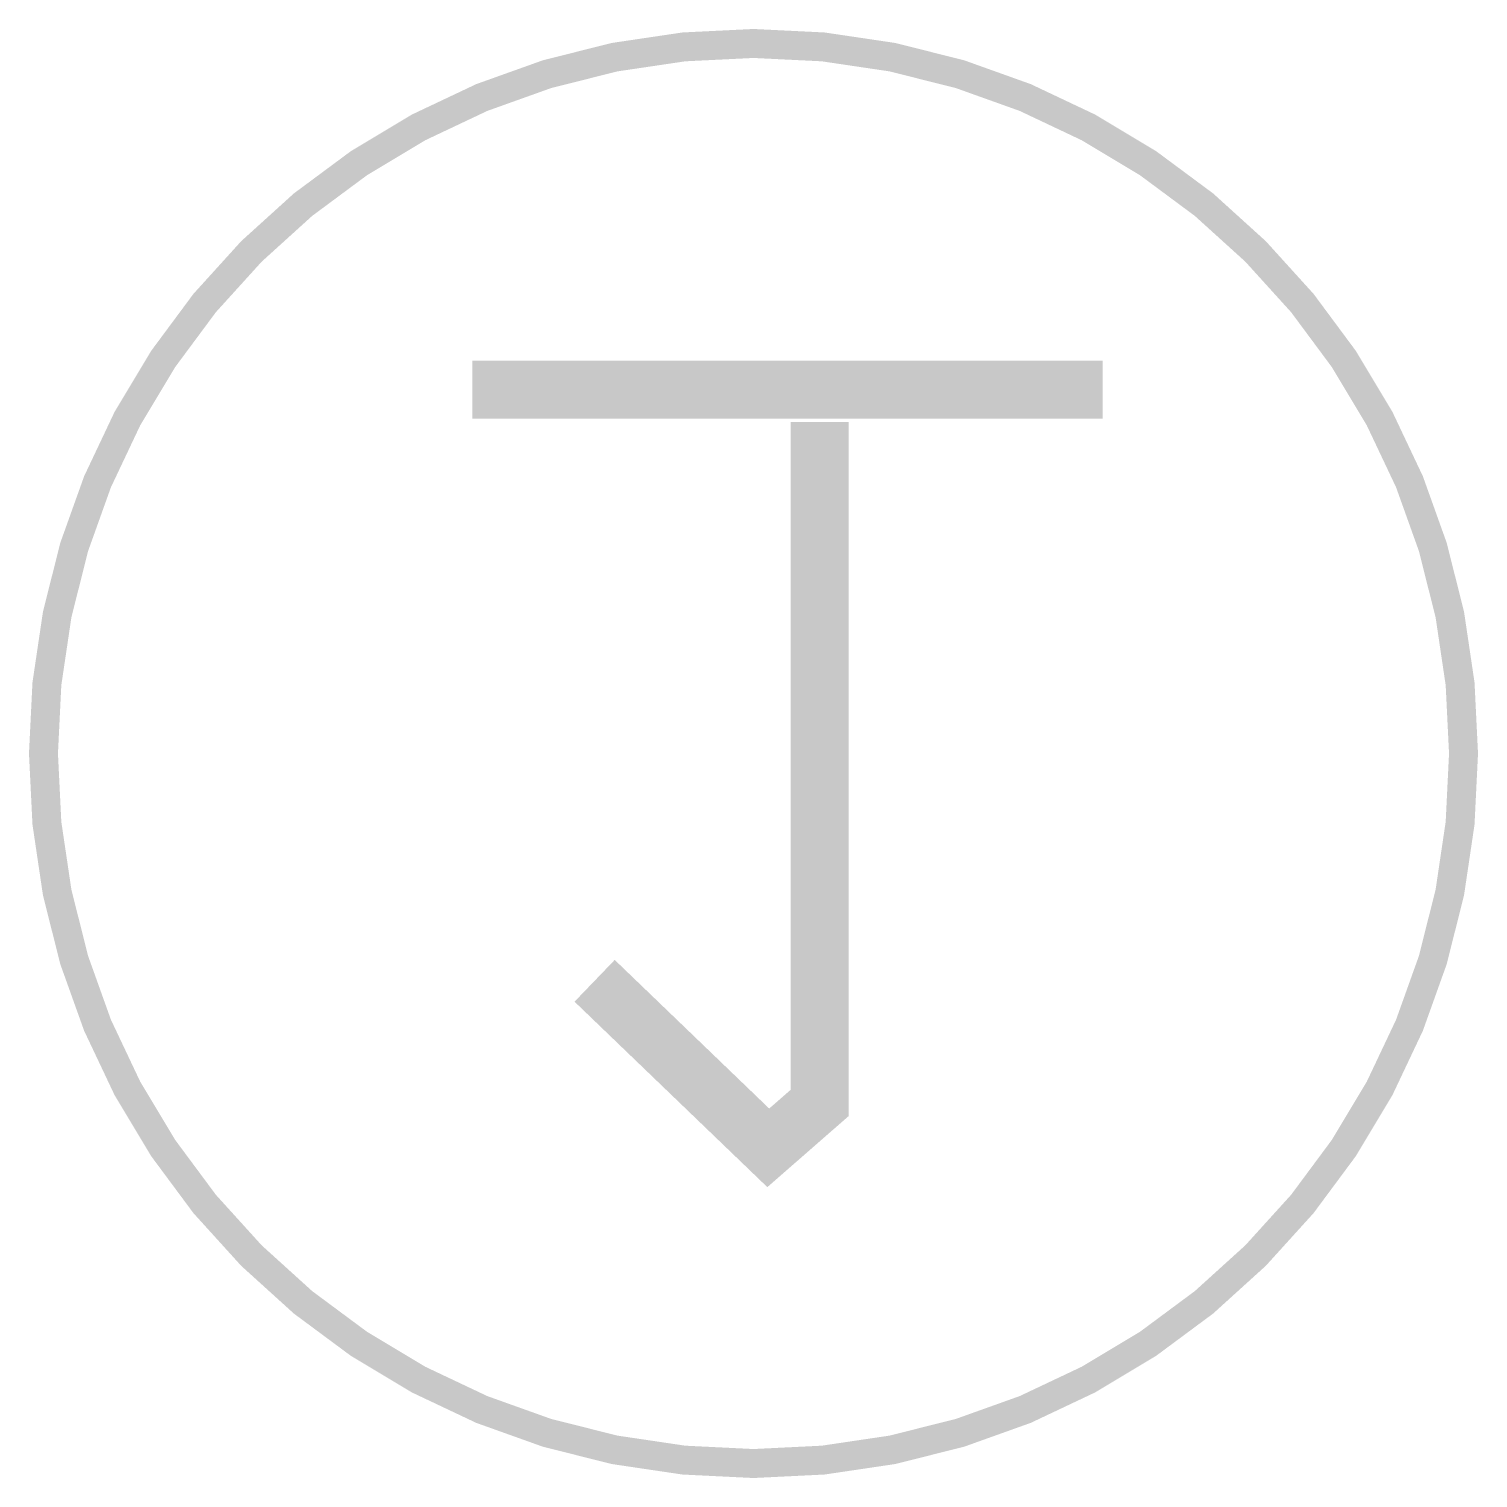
# Model space of a CAD drawing. Extents: x -0.5 to 4.5, y -0.5 to 4.5.
import ezdxf

# ---------------------------------------------------------------- set-up
doc = ezdxf.new("R2010")
doc.units = 0
doc.header["$MEASUREMENT"] = 0
doc.layers.get('0').update_dxf_attribs({"linetype": 'CONTINUOUS'})

msp = doc.modelspace()

# ---------------------------------------------------------------- linework, layer by layer
at = {"const_width": 0.1}
msp.add_lwpolyline([(-0.45, 2, 1), (4.45, 2, 1)], format="xyb", close=True, dxfattribs=at)
at = {"const_width": 0.2}
for points in [[(1.0302, 3.2551), (3.205, 3.2551)], [(2.2286, 3.1442), (2.2286, 0.7945), (2.051, 0.6393), (1.4518, 1.2157)]]:
    msp.add_lwpolyline(points, dxfattribs=at)

doc.saveas('drawing.dxf')
